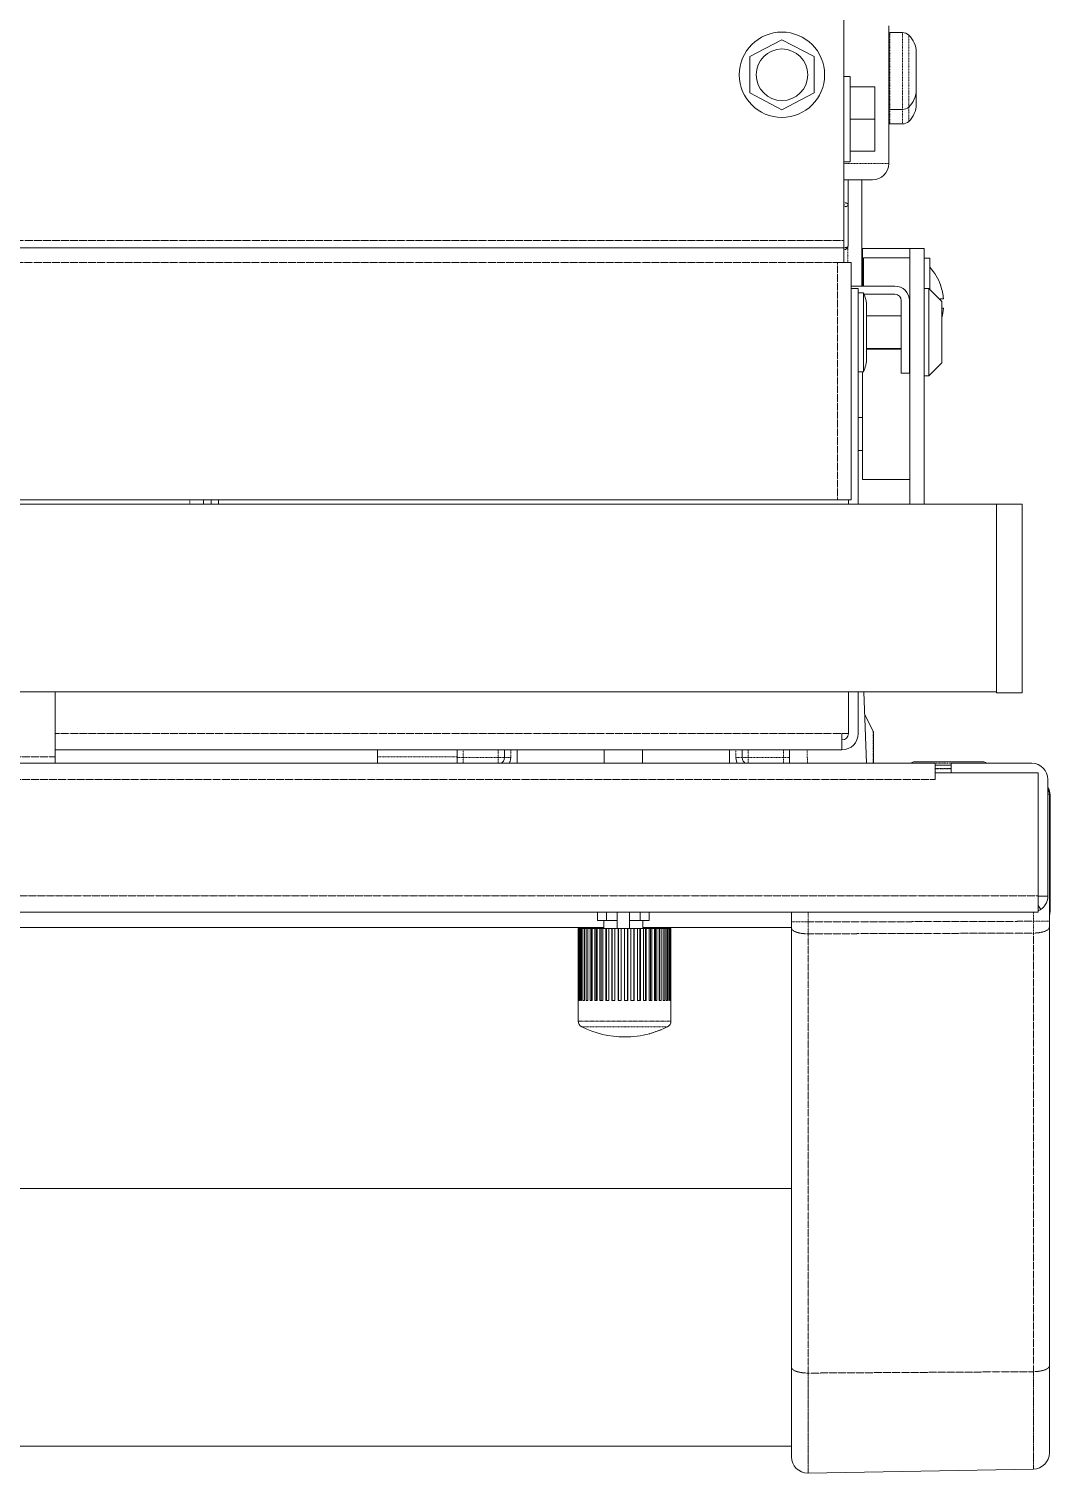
# Model space of a CAD drawing. Header units: millimetres. Extents: x 60499 to 556746, y 248297 to 497145.
# Drawn here: x 443264 to 447421, y 356273 to 362157 of the extents above; entities that cross this region are included whole.
import ezdxf

# ---------------------------------------------------------------- set-up
doc = ezdxf.new("R2010")
doc.units = ezdxf.units.MM
doc.linetypes.add('PHANTOM', pattern=[20, 10, -2, 2, -2, 2, -2])

msp = doc.modelspace()

# ---------------------------------------------------------------- linework, layer by layer
at = {"color": 7, "lineweight": 13, "ltscale": 0.03937}
for p, q in [((446581.8, 361294.4), (446581.8, 372938.1)), ((425972.6, 361264.6), (446581.8, 361264.6)), ((446850.3, 361262.4), (446850.3, 360220.2)), ((446909.1, 360221), (446909.1, 361262.4)), ((446611.6, 360237.9), (446611.6, 361205)), ((446640.6, 361099.1), (446640.6, 360220.2)), ((447203, 360220.2), (425367.7, 360220.2)), ((446555.7, 360237.9), (425998.6, 360237.9)), ((447203, 360221), (447203, 359452.6)), ((447203, 359456), (447203, 360220.2)), ((447308, 359452.6), (447308, 360221)), ((447203, 359456), (425367.7, 359456)), ((446574.2, 359219.6), (443371.1, 359219.6)), ((425618.2, 359165), (446953, 359165)), ((447346.8, 358558.7), (425224.3, 358558.7)), ((445604.2, 358496.8), (443121.9, 358496.8)), ((446368.7, 358494.2), (446368.7, 356704.8)), ((447418.5, 356710.5), (447418.5, 358497.2)), ((446368.7, 357433.5), (426217.2, 357433.5)), ((446368.7, 356383.7), (426217.2, 356383.7)), ((446436.2, 356273.5), (447353.3, 356289.5))]:
    msp.add_line(p, q, dxfattribs=at)
at = {"color": 7, "lineweight": 13, "ltscale": 0.016725}
msp.add_line((446764.6, 361608.1), (446764.6, 362169.9), dxfattribs=at)
at = {"color": 7, "linetype": 'PHANTOM', "lineweight": 13, "ltscale": 0.004662}
for p, q in [((446768.8, 362141.8), (446768.8, 361985.2)), ((446820.4, 362141.8), (446820.4, 361985.2))]:
    msp.add_line(p, q, dxfattribs=at)
at = {"color": 7, "lineweight": 13, "ltscale": 0.001538}
for p, q in [((446820.4, 362141.8), (446768.8, 362141.8)), ((446820.4, 361828.5), (446768.8, 361828.5)), ((446820.4, 361769.7), (446768.8, 361769.7))]:
    msp.add_line(p, q, dxfattribs=at)
at = {"color": 7, "linetype": 'PHANTOM', "lineweight": 13, "ltscale": 0.004364}
for p, q in [((446845.8, 362131.8), (446845.8, 361985.2)), ((446845.8, 361985.2), (446845.8, 361838.6))]:
    msp.add_line(p, q, dxfattribs=at)
at = {"color": 7, "lineweight": 13, "ltscale": 0.004405}
for p, q in [((446329.8, 362112.8), (446198.8, 362044)), ((446460.8, 362044), (446329.8, 362112.8)), ((446198.8, 362044), (446198.8, 361896.1)), ((446460.8, 361896.1), (446460.8, 362044)), ((446198.8, 361896.1), (446329.8, 361827.3)), ((446329.8, 361827.3), (446460.8, 361896.1))]:
    msp.add_line(p, q, dxfattribs=at)
at = {"color": 7, "lineweight": 13, "ltscale": 0.001139}
for p, q in [((446876.3, 362061.7), (446876.3, 362023.4)), ((446876.3, 362023.4), (446876.3, 361985.2)), ((446876.3, 361985.2), (446876.3, 361946.9)), ((446876.3, 361946.9), (446876.3, 361908.6)), ((446876.3, 361888.1), (446876.3, 361849.8))]:
    msp.add_line(p, q, dxfattribs=at)
at = {"color": 7, "lineweight": 13, "ltscale": 0.000775074}
for p, q in [((446581.8, 361963.3), (446607.8, 361963.3)), ((446581.8, 361615.6), (446607.8, 361615.6)), ((443371.1, 359191.1), (443371.1, 359165)), ((444683.8, 359165), (444683.8, 359191.1)), ((446953, 359099.5), (446953, 359125.6)), ((447346.8, 358558.7), (447372.9, 358558.7))]:
    msp.add_line(p, q, dxfattribs=at)
at = {"color": 7, "lineweight": 13, "ltscale": 0.01035}
msp.add_line((446607.8, 361963.3), (446607.8, 361615.6), dxfattribs=at)
at = {"color": 7, "linetype": 'PHANTOM', "lineweight": 13, "ltscale": 0.004663}
for p, q in [((446768.8, 361985.2), (446768.8, 361828.5)), ((446820.4, 361985.2), (446820.4, 361828.5))]:
    msp.add_line(p, q, dxfattribs=at)
at = {"color": 7, "lineweight": 13, "ltscale": 0.003}
for p, q in [((446607.8, 361920.5), (446708.6, 361920.5)), ((446607.8, 361789.5), (446708.6, 361789.5)), ((446607.8, 361658.5), (446708.6, 361658.5))]:
    msp.add_line(p, q, dxfattribs=at)
at = {"color": 7, "lineweight": 13, "ltscale": 0.0039}
for p, q in [((446708.6, 361920.5), (446708.6, 361789.5)), ((446708.6, 361789.5), (446708.6, 361658.5))]:
    msp.add_line(p, q, dxfattribs=at)
at = {"color": 7, "lineweight": 13, "ltscale": 0.000566137}
msp.add_line((446876.3, 361907.1), (446876.3, 361888.1), dxfattribs=at)
at = {"color": 7, "linetype": 'PHANTOM', "lineweight": 13, "ltscale": 0.00175}
for p, q in [((446845.8, 361838.6), (446845.8, 361779.8)), ((446768.8, 361828.5), (446768.8, 361769.7)), ((446820.4, 361828.5), (446820.4, 361769.7))]:
    msp.add_line(p, q, dxfattribs=at)
at = {"color": 7, "linetype": 'PHANTOM', "lineweight": 13, "ltscale": 0.005442}
msp.add_line((446581.8, 361608.1), (446764.6, 361608.1), dxfattribs=at)
at = {"color": 7, "lineweight": 13, "ltscale": 0.003471}
msp.add_line((446581.8, 361541.9), (446698.4, 361541.9), dxfattribs=at)
at = {"color": 7, "linetype": 'PHANTOM', "lineweight": 13, "ltscale": 0.002769}
msp.add_line((446582, 361541.9), (446582, 361448.9), dxfattribs=at)
at = {"color": 7, "lineweight": 13, "ltscale": 0.003019}
msp.add_line((446598.8, 361440.5), (446598.8, 361541.9), dxfattribs=at)
at = {"color": 7, "lineweight": 13, "ltscale": 0.01288}
msp.add_line((446654.8, 361109.2), (446654.8, 361541.9), dxfattribs=at)
at = {"color": 7, "lineweight": 13, "ltscale": 2.86722e-05}
msp.add_line((446582.3, 361446.1), (446581.8, 361445.3), dxfattribs=at)
at = {"color": 7, "lineweight": 13, "ltscale": 3.24722e-05}
msp.add_line((446581.8, 361442.4), (446582.6, 361441.7), dxfattribs=at)
at = {"color": 7, "lineweight": 13, "ltscale": 3.40002e-05}
msp.add_line((446582.6, 361439.3), (446581.8, 361438.5), dxfattribs=at)
at = {"color": 7, "lineweight": 13, "ltscale": 0.000499996}
msp.add_line((446582, 361448.9), (446582, 361432.1), dxfattribs=at)
at = {"color": 7, "linetype": 'PHANTOM', "lineweight": 13, "ltscale": 0.004969}
msp.add_line((446582, 361432.1), (446582, 361265.2), dxfattribs=at)
at = {"color": 7, "lineweight": 13, "ltscale": 0.004969}
msp.add_line((446598.8, 361273.6), (446598.8, 361440.5), dxfattribs=at)
at = {"color": 7, "linetype": 'PHANTOM', "lineweight": 13, "ltscale": 0.03937}
for p, q in [((446581.8, 361294.4), (425972.6, 361294.4)), ((425998.6, 361205), (446555.7, 361205)), ((446555.7, 360237.9), (446555.7, 361205)), ((446574.2, 359286), (443371.1, 359286)), ((442584.2, 359191.1), (443371.1, 359191.1)), ((425618.2, 359099.5), (446953, 359099.5)), ((447372.9, 358625), (425198.2, 358625)), ((446436.2, 358518.6), (447353.3, 358521.5)), ((446436.2, 358470.4), (447353.3, 358473.4)), ((446436.2, 358470.4), (446436.2, 356681)), ((447353.3, 356686.7), (447353.3, 358473.4)), ((447353.3, 356686.7), (446436.2, 356681))]:
    msp.add_line(p, q, dxfattribs=at)
at = {"color": 7, "lineweight": 13, "ltscale": 0.000887533}
msp.add_line((446581.8, 361264.6), (446581.8, 361294.4), dxfattribs=at)
at = {"color": 7, "lineweight": 13, "ltscale": 0.001775}
msp.add_line((446581.8, 361264.6), (446581.8, 361205), dxfattribs=at)
at = {"color": 7, "linetype": 'PHANTOM', "lineweight": 13, "ltscale": 0.000249968}
msp.add_line((446582, 361256.8), (446582, 361265.2), dxfattribs=at)
at = {"color": 7, "linetype": 'PHANTOM', "lineweight": 13, "ltscale": 0.001954}
msp.add_line((446598.6, 361205), (446598.6, 361270.6), dxfattribs=at)
at = {"color": 7, "lineweight": 13, "ltscale": 0.00456}
msp.add_line((446657.2, 361262.4), (446657.2, 361109.2), dxfattribs=at)
at = {"color": 7, "lineweight": 13, "ltscale": 0.00575}
for p, q in [((446850.3, 361262.4), (446657.2, 361262.4)), ((446850.3, 360321.8), (446657.2, 360321.8))]:
    msp.add_line(p, q, dxfattribs=at)
at = {"color": 7, "lineweight": 13, "ltscale": 0.00175}
msp.add_line((446909.1, 361262.4), (446850.3, 361262.4), dxfattribs=at)
at = {"color": 7, "lineweight": 13, "ltscale": 0.000774954}
for p, q in [((446555.7, 361205), (446581.8, 361205)), ((446574.2, 359286), (446600.2, 359286))]:
    msp.add_line(p, q, dxfattribs=at)
at = {"color": 7, "lineweight": 13, "ltscale": 0.000242939}
msp.add_line((446581.8, 361205), (446589.9, 361205), dxfattribs=at)
at = {"color": 7, "lineweight": 13, "ltscale": 0.000644594}
msp.add_line((446589.9, 361205), (446611.6, 361205), dxfattribs=at)
at = {"color": 7, "lineweight": 13, "ltscale": 0.00341}
msp.add_line((446661.4, 361223.8), (446661.4, 361109.2), dxfattribs=at)
at = {"color": 7, "lineweight": 13, "ltscale": 0.005625}
msp.add_line((446850.3, 361223.8), (446661.4, 361223.8), dxfattribs=at)
at = {"color": 7, "lineweight": 13, "ltscale": 0.000674991}
msp.add_line((446909.1, 361222.9), (446931.8, 361222.9), dxfattribs=at)
at = {"color": 7, "lineweight": 13, "ltscale": 0.003788}
msp.add_line((446931.8, 361222.9), (446931.8, 361095.7), dxfattribs=at)
at = {"color": 7, "lineweight": 13, "ltscale": 0.005297}
msp.add_line((446611.6, 361109.2), (446789.5, 361109.2), dxfattribs=at)
at = {"color": 7, "lineweight": 13, "ltscale": 0.000862542}
msp.add_line((446640.6, 361099.1), (446611.6, 361099.1), dxfattribs=at)
at = {"color": 7, "lineweight": 13, "ltscale": 0.00062501}
for p, q in [((446661.6, 361081.9), (446640.6, 361081.9)), ((446661.6, 360760.3), (446640.6, 360760.3))]:
    msp.add_line(p, q, dxfattribs=at)
at = {"color": 7, "lineweight": 13, "ltscale": 0.004787}
msp.add_line((446661.6, 360921.1), (446661.6, 361081.9), dxfattribs=at)
at = {"color": 7, "lineweight": 13, "ltscale": 0.003731}
msp.add_line((446789.5, 361076), (446664.2, 361076), dxfattribs=at)
at = {"color": 7, "lineweight": 13, "ltscale": 0.000549977}
for p, q in [((446909.1, 361099.9), (446927.6, 361099.9)), ((446909.1, 360743), (446927.6, 360743))]:
    msp.add_line(p, q, dxfattribs=at)
at = {"color": 7, "lineweight": 13, "ltscale": 0.010625}
msp.add_line((446927.6, 361099.9), (446927.6, 360743), dxfattribs=at)
at = {"color": 7, "lineweight": 13, "ltscale": 0.002227}
for p, q in [((446980.5, 361047), (446927.6, 361099.9)), ((446980.5, 360795.9), (446927.6, 360743))]:
    msp.add_line(p, q, dxfattribs=at)
at = {"color": 7, "lineweight": 13, "ltscale": 2.56516e-05}
msp.add_line((446976.4, 361111.2), (446975.5, 361111.2), dxfattribs=at)
at = {"color": 7, "lineweight": 13, "ltscale": 0.003125}
for p, q in [((446674.1, 360921.1), (446674.1, 361026.1)), ((446674.1, 360921.1), (446674.1, 360816.1)), ((447308, 360221), (447203, 360221)), ((447203, 359452.6), (447308, 359452.6))]:
    msp.add_line(p, q, dxfattribs=at)
at = {"color": 7, "lineweight": 13, "ltscale": 0.008785}
for p, q in [((446815.6, 360754.8), (446815.6, 361049.9)), ((446848.8, 360754.8), (446848.8, 361049.9))]:
    msp.add_line(p, q, dxfattribs=at)
at = {"color": 7, "lineweight": 13, "ltscale": 0.000353595}
msp.add_line((446987.3, 361057.1), (446975.4, 361057.1), dxfattribs=at)
at = {"color": 7, "lineweight": 13, "ltscale": 0.007475}
msp.add_line((446980.5, 361047), (446980.5, 360795.9), dxfattribs=at)
at = {"color": 7, "lineweight": 13, "ltscale": 0.000202209}
msp.add_line((446980.5, 361019.3), (446987.3, 361019.3), dxfattribs=at)
at = {"color": 7, "lineweight": 13, "ltscale": 0.00421}
for p, q in [((446674.1, 360988.6), (446815.6, 360988.6)), ((446674.1, 360854.3), (446815.6, 360854.3)), ((446815.6, 360852.6), (446674.1, 360852.6))]:
    msp.add_line(p, q, dxfattribs=at)
at = {"color": 7, "lineweight": 13, "ltscale": 4.41544e-05}
for p, q in [((446848.8, 360988.6), (446850.3, 360988.6)), ((446848.8, 360854.3), (446850.3, 360854.3))]:
    msp.add_line(p, q, dxfattribs=at)
at = {"color": 7, "lineweight": 13, "ltscale": 0.004788}
msp.add_line((446661.6, 360760.3), (446661.6, 360921.1), dxfattribs=at)
at = {"color": 7, "lineweight": 13, "ltscale": 4.39141e-05}
msp.add_line((446850.3, 360852.6), (446848.8, 360852.6), dxfattribs=at)
at = {"color": 7, "lineweight": 13, "ltscale": 0.013052}
msp.add_line((446657.2, 360760.3), (446657.2, 360321.8), dxfattribs=at)
at = {"color": 7, "lineweight": 13, "ltscale": 0.000990019}
msp.add_line((446848.8, 360754.8), (446815.6, 360754.8), dxfattribs=at)
at = {"color": 7, "lineweight": 13, "ltscale": 0.000493688}
for p, q in [((446640.6, 360573.8), (446657.2, 360573.8)), ((446640.6, 360439.4), (446657.2, 360439.4))]:
    msp.add_line(p, q, dxfattribs=at)
at = {"color": 7, "linetype": 'PHANTOM', "lineweight": 13, "ltscale": 0.00052757}
msp.add_line((443919.3, 360237.9), (443919.3, 360220.2), dxfattribs=at)
at = {"color": 7, "lineweight": 13, "ltscale": 0.00052751}
for p, q in [((443975.6, 360237.9), (443975.6, 360220.2)), ((444005.9, 360237.9), (444005.9, 360220.2)), ((446600.2, 360237.9), (446600.2, 360220.2))]:
    msp.add_line(p, q, dxfattribs=at)
at = {"color": 7, "lineweight": 13, "ltscale": 0.00052757}
for p, q in [((443975.6, 360237.9), (443975.6, 360220.2)), ((444036, 360237.9), (444036, 360220.2))]:
    msp.add_line(p, q, dxfattribs=at)
at = {"color": 7, "lineweight": 13, "ltscale": 0.001662}
msp.add_line((446555.7, 360237.9), (446611.6, 360237.9), dxfattribs=at)
at = {"color": 7, "lineweight": 13, "ltscale": 0.00875}
for p, q in [((446909.1, 360221), (447203, 360221)), ((445500.2, 358198.4), (445500.2, 358492.3)), ((445501.1, 358198.4), (445501.1, 358492.3)), ((445502.9, 358198.4), (445502.9, 358492.3)), ((445505.7, 358198.4), (445505.7, 358492.3)), ((445509.3, 358198.4), (445509.3, 358492.3)), ((445513.8, 358198.4), (445513.8, 358492.3)), ((445519.2, 358198.4), (445519.2, 358492.3)), ((445525.4, 358198.4), (445525.4, 358492.3)), ((445532.4, 358198.4), (445532.4, 358492.3)), ((445539.3, 358492.3), (445539.3, 358198.4)), ((445540.1, 358198.4), (445540.1, 358492.3)), ((445548.6, 358198.4), (445548.6, 358492.3)), ((445554.9, 358492.3), (445554.9, 358198.4)), ((445557.8, 358198.4), (445557.8, 358492.3)), ((445567.6, 358198.4), (445567.6, 358492.3)), ((445573, 358492.3), (445573, 358198.4)), ((445578, 358198.4), (445578, 358492.3)), ((445588.9, 358198.4), (445588.9, 358492.3)), ((445593.4, 358492.3), (445593.4, 358198.4)), ((445600.3, 358198.4), (445600.3, 358492.3)), ((445612.2, 358198.4), (445612.2, 358492.3)), ((445615.6, 358492.3), (445615.6, 358198.4)), ((445624.4, 358198.4), (445624.4, 358492.3)), ((445637, 358198.4), (445637, 358492.3)), ((445639.3, 358492.3), (445639.3, 358198.4)), ((445649.8, 358198.4), (445649.8, 358492.3)), ((445662.7, 358198.4), (445662.7, 358492.3)), ((445663.9, 358492.3), (445663.9, 358198.4)), ((445675.9, 358198.4), (445675.9, 358492.3)), ((445689, 358198.4), (445689, 358492.3)), ((445701.6, 358492.3), (445701.6, 358198.4)), ((445702.2, 358198.4), (445702.2, 358492.3)), ((445715.3, 358198.4), (445715.3, 358492.3)), ((445726.6, 358492.3), (445726.6, 358198.4)), ((445728.3, 358198.4), (445728.3, 358492.3)), ((445741.1, 358198.4), (445741.1, 358492.3)), ((445750.8, 358492.3), (445750.8, 358198.4)), ((445753.7, 358198.4), (445753.7, 358492.3)), ((445765.9, 358198.4), (445765.9, 358492.3)), ((445773.8, 358492.3), (445773.8, 358198.4)), ((445777.7, 358198.4), (445777.7, 358492.3)), ((445789.2, 358198.4), (445789.2, 358492.3)), ((445795.2, 358492.3), (445795.2, 358198.4)), ((445800.1, 358198.4), (445800.1, 358492.3)), ((445810.5, 358198.4), (445810.5, 358492.3)), ((445814.5, 358492.3), (445814.5, 358198.4)), ((445820.3, 358198.4), (445820.3, 358492.3)), ((445829.5, 358198.4), (445829.5, 358492.3)), ((445831.3, 358492.3), (445831.3, 358198.4)), ((445837.9, 358198.4), (445837.9, 358492.3)), ((445845.7, 358198.4), (445845.7, 358492.3)), ((445852.7, 358198.4), (445852.7, 358492.3)), ((445858.9, 358198.4), (445858.9, 358492.3)), ((445864.2, 358198.4), (445864.2, 358492.3)), ((445868.7, 358198.4), (445868.7, 358492.3)), ((445872.4, 358198.4), (445872.4, 358492.3)), ((445875.1, 358198.4), (445875.1, 358492.3)), ((445877, 358198.4), (445877, 358492.3)), ((445877.9, 358198.4), (445877.9, 358492.3))]:
    msp.add_line(p, q, dxfattribs=at)
at = {"color": 7, "lineweight": 13, "ltscale": 0.007885}
msp.add_line((443371.1, 359191.1), (443371.1, 359456), dxfattribs=at)
at = {"color": 7, "lineweight": 13, "ltscale": 0.00506}
for p, q in [((446600.2, 359286), (446600.2, 359456)), ((446640.6, 359286), (446640.6, 359456))]:
    msp.add_line(p, q, dxfattribs=at)
at = {"color": 7, "lineweight": 13, "ltscale": 0.008665}
msp.add_line((446674, 359165), (446663.8, 359456), dxfattribs=at)
at = {"color": 7, "lineweight": 13, "ltscale": 0.002279}
msp.add_line((446701.3, 359295.2), (446667, 359363.7), dxfattribs=at)
at = {"color": 7, "lineweight": 13, "ltscale": 0.001975}
for p, q in [((446574.2, 359286), (446574.2, 359219.6)), ((447372.9, 358558.7), (447372.9, 358625))]:
    msp.add_line(p, q, dxfattribs=at)
at = {"color": 7, "linetype": 'PHANTOM', "lineweight": 13, "ltscale": 0.003877}
msp.add_line((446701.3, 359165), (446701.3, 359295.2), dxfattribs=at)
at = {"color": 7, "lineweight": 13, "ltscale": 0.003764}
msp.add_line((446702.2, 359165), (446702.2, 359291.4), dxfattribs=at)
at = {"color": 7, "lineweight": 13, "ltscale": 0.000849866}
msp.add_line((444683.8, 359219.6), (444683.8, 359191.1), dxfattribs=at)
at = {"color": 7, "linetype": 'PHANTOM', "lineweight": 13, "ltscale": 0.009625}
msp.add_line((444683.8, 359191.1), (445007.1, 359191.1), dxfattribs=at)
at = {"color": 7, "lineweight": 13, "ltscale": 0.000934991}
for p, q in [((445007.1, 359188.2), (445007.1, 359219.6)), ((445200.3, 359219.6), (445200.3, 359188.2)), ((446167.7, 359188.2), (446167.7, 359219.6)), ((446360.9, 359219.6), (446360.9, 359188.2))]:
    msp.add_line(p, q, dxfattribs=at)
at = {"color": 7, "lineweight": 13, "ltscale": 0.00069001}
for p, q in [((445007.1, 359188.2), (445007.1, 359165)), ((446360.9, 359165), (446360.9, 359188.2))]:
    msp.add_line(p, q, dxfattribs=at)
at = {"color": 7, "linetype": 'PHANTOM', "lineweight": 13, "ltscale": 0.000750084}
msp.add_line((445032.3, 359188.2), (445007.1, 359188.2), dxfattribs=at)
at = {"color": 7, "linetype": 'PHANTOM', "lineweight": 13, "ltscale": 0.000934991}
for p, q in [((445032.3, 359188.2), (445032.3, 359219.6)), ((445175.1, 359219.6), (445175.1, 359188.2)), ((445225.5, 359219.6), (445225.5, 359188.2)), ((446142.5, 359188.2), (446142.5, 359219.6)), ((446192.9, 359219.6), (446192.9, 359188.2)), ((446335.7, 359219.6), (446335.7, 359188.2))]:
    msp.add_line(p, q, dxfattribs=at)
at = {"color": 7, "linetype": 'PHANTOM', "lineweight": 13, "ltscale": 0.00425}
for p, q in [((445032.3, 359188.2), (445175.1, 359188.2)), ((446192.9, 359188.2), (446335.7, 359188.2))]:
    msp.add_line(p, q, dxfattribs=at)
at = {"color": 7, "linetype": 'PHANTOM', "lineweight": 13, "ltscale": 0.00069049}
for p, q in [((445032.3, 359165), (445032.3, 359188.2)), ((445175.1, 359165), (445175.1, 359188.2)), ((446192.9, 359165), (446192.9, 359188.2)), ((446335.7, 359165), (446335.7, 359188.2))]:
    msp.add_line(p, q, dxfattribs=at)
at = {"color": 7, "linetype": 'PHANTOM', "lineweight": 13, "ltscale": 0.000749963}
for p, q in [((445175.1, 359188.2), (445200.3, 359188.2)), ((445200.3, 359188.2), (445225.5, 359188.2)), ((446335.7, 359188.2), (446360.9, 359188.2))]:
    msp.add_line(p, q, dxfattribs=at)
at = {"color": 7, "lineweight": 13, "ltscale": 0.001625}
for p, q in [((445251.5, 359219.6), (445251.5, 359165)), ((445606.3, 359219.6), (445606.3, 359165)), ((445761.7, 359219.6), (445761.7, 359165)), ((446116.5, 359219.6), (446116.5, 359165))]:
    msp.add_line(p, q, dxfattribs=at)
at = {"color": 7, "linetype": 'PHANTOM', "lineweight": 13, "ltscale": 0.000750024}
for q in [(446142.5, 359188.2), (446192.9, 359188.2)]:
    msp.add_line((446167.7, 359188.2), q, dxfattribs=at)
at = {"color": 7, "linetype": 'PHANTOM', "lineweight": 13, "ltscale": 0.001626}
msp.add_line((446433.9, 359165), (446432, 359219.6), dxfattribs=at)
at = {"color": 7, "lineweight": 13, "ltscale": 3.53623e-05}
msp.add_line((446857.1, 359165.9), (446856.3, 359165), dxfattribs=at)
at = {"color": 7, "linetype": 'PHANTOM', "lineweight": 13, "ltscale": 0.004495}
msp.add_line((447008.1, 359165.9), (446857.1, 359165.9), dxfattribs=at)
at = {"color": 7, "lineweight": 13, "ltscale": 0.004132}
msp.add_line((447008.2, 359171.2), (446869.3, 359171.2), dxfattribs=at)
at = {"color": 7, "linetype": 'PHANTOM', "lineweight": 13, "ltscale": 0.000984132}
msp.add_line((446952.9, 359143.5), (446986, 359143.5), dxfattribs=at)
at = {"color": 7, "linetype": 'PHANTOM', "lineweight": 13, "ltscale": 0.001953}
msp.add_line((446952.9, 359142.7), (447018.5, 359142.7), dxfattribs=at)
at = {"color": 7, "lineweight": 13, "ltscale": 0.000859598}
msp.add_line((446953, 359136.2), (446953, 359165), dxfattribs=at)
at = {"color": 7, "lineweight": 13, "ltscale": 0.00109}
msp.add_line((446953, 359099.5), (446953, 359136.2), dxfattribs=at)
at = {"color": 7, "lineweight": 13, "ltscale": 0.0125}
msp.add_line((446953, 359125.6), (447372.9, 359125.6), dxfattribs=at)
at = {"color": 7, "lineweight": 13, "ltscale": 9.85213e-06}
msp.add_line((446969.7, 359157.5), (446969.3, 359157.5), dxfattribs=at)
msp.add_line((446969.7, 359157.5), (446969.3, 359157.5), dxfattribs=at)
at = {"color": 7, "lineweight": 13, "ltscale": 0.001038}
msp.add_line((447004.2, 359157.5), (446969.3, 359157.5), dxfattribs=at)
msp.add_line((447004.2, 359157.5), (446969.3, 359157.5), dxfattribs=at)
at = {"color": 7, "lineweight": 13, "ltscale": 0.001316}
msp.add_line((446969.7, 359157.5), (447013.9, 359157.5), dxfattribs=at)
msp.add_line((446969.7, 359157.5), (447013.9, 359157.5), dxfattribs=at)
at = {"color": 7, "linetype": 'PHANTOM', "lineweight": 13, "ltscale": 0.000968152}
msp.add_line((446986, 359143.5), (447018.5, 359143.5), dxfattribs=at)
at = {"color": 7, "lineweight": 13, "ltscale": 0.000424423}
msp.add_line((447018.5, 359157.5), (447004.2, 359157.5), dxfattribs=at)
at = {"color": 7, "lineweight": 13, "ltscale": 0.000424483}
msp.add_line((447018.5, 359157.5), (447004.2, 359157.5), dxfattribs=at)
at = {"color": 7, "linetype": 'PHANTOM', "lineweight": 13, "ltscale": 2.81146e-05}
msp.add_line((447009, 359165.9), (447008.1, 359165.9), dxfattribs=at)
at = {"color": 7, "lineweight": 13, "ltscale": 2.58919e-05}
msp.add_line((447009, 359171.2), (447008.2, 359171.2), dxfattribs=at)
at = {"color": 7, "lineweight": 13, "ltscale": 0.004158}
msp.add_line((447148.7, 359171.2), (447009, 359171.2), dxfattribs=at)
at = {"color": 7, "linetype": 'PHANTOM', "lineweight": 13, "ltscale": 0.004523}
msp.add_line((447161, 359165.9), (447009, 359165.9), dxfattribs=at)
at = {"color": 7, "lineweight": 13, "ltscale": 0.000136248}
msp.add_line((447013.9, 359157.5), (447018.4, 359157.5), dxfattribs=at)
msp.add_line((447013.9, 359157.5), (447018.4, 359157.5), dxfattribs=at)
at = {"color": 7, "lineweight": 13, "ltscale": 0.001175}
for p, q in [((447018.5, 359165), (447018.5, 359125.6)), ((447372.9, 358624.2), (447412.3, 358624.2))]:
    msp.add_line(p, q, dxfattribs=at)
at = {"color": 7, "lineweight": 13, "ltscale": 0.009775}
for p, q in [((447018.5, 359165), (447346.8, 359165)), ((447018.5, 359125.6), (447346.8, 359125.6))]:
    msp.add_line(p, q, dxfattribs=at)
at = {"color": 7, "lineweight": 13, "ltscale": 3.54034e-05}
msp.add_line((447161, 359165.9), (447161.8, 359165), dxfattribs=at)
at = {"color": 7, "lineweight": 13, "ltscale": 0.0149}
msp.add_line((447372.9, 359125.6), (447372.9, 358625), dxfattribs=at)
at = {"color": 7, "lineweight": 13, "ltscale": 0.01415}
msp.add_line((447412.3, 359099.5), (447412.3, 358624.2), dxfattribs=at)
at = {"color": 7, "linetype": 'PHANTOM', "lineweight": 13, "ltscale": 0.000181664}
msp.add_line((447418.5, 359037.7), (447412.3, 359037.7), dxfattribs=at)
at = {"color": 7, "lineweight": 13, "ltscale": 0.015365}
msp.add_line((447418.5, 358521.5), (447418.5, 359037.7), dxfattribs=at)
at = {"color": 7, "lineweight": 13, "ltscale": 0.013975}
msp.add_line((447421.4, 359035.2), (447421.4, 358565.7), dxfattribs=at)
at = {"color": 7, "lineweight": 13, "ltscale": 0.00101}
for p, q in [((445579, 358524.8), (445579, 358558.7)), ((445615.8, 358558.7), (445615.8, 358524.8)), ((445658.8, 358558.7), (445658.8, 358524.8)), ((445709.2, 358558.7), (445709.2, 358524.8)), ((445752.2, 358558.7), (445752.2, 358524.8)), ((445789, 358558.7), (445789, 358524.8))]:
    msp.add_line(p, q, dxfattribs=at)
at = {"color": 7, "lineweight": 13, "ltscale": 0.001195}
msp.add_line((446368.7, 358558.7), (446368.7, 358518.6), dxfattribs=at)
at = {"color": 7, "linetype": 'PHANTOM', "lineweight": 13, "ltscale": 0.001195}
msp.add_line((446436.2, 358558.7), (446436.2, 358518.6), dxfattribs=at)
at = {"color": 7, "linetype": 'PHANTOM', "lineweight": 13, "ltscale": 0.001116}
msp.add_line((447353.3, 358521.5), (447353.3, 358559), dxfattribs=at)
at = {"color": 7, "lineweight": 13, "ltscale": 0.000564}
msp.add_line((447372.9, 358585.6), (447383.5, 358569.9), dxfattribs=at)
at = {"color": 7, "lineweight": 13, "ltscale": 3.42422e-06}
for p, q in [((445500.2, 358492.3), (445500.1, 358492.3)), ((445878, 358198.4), (445877.9, 358198.4))]:
    msp.add_line(p, q, dxfattribs=at)
at = {"color": 7, "lineweight": 13, "ltscale": 0.01125}
msp.add_line((445500.1, 358492.3), (445500.1, 358114.4), dxfattribs=at)
at = {"color": 7, "lineweight": 13, "ltscale": 2.73937e-05}
for p, q in [((445501.1, 358492.3), (445500.2, 358492.3)), ((445877.9, 358492.3), (445877, 358492.3)), ((445501.1, 358198.4), (445500.2, 358198.4))]:
    msp.add_line(p, q, dxfattribs=at)
at = {"color": 7, "lineweight": 13, "ltscale": 5.46673e-05}
msp.add_line((445502.9, 358492.3), (445501.1, 358492.3), dxfattribs=at)
at = {"color": 7, "lineweight": 13, "ltscale": 8.15805e-05}
for p, q in [((445505.7, 358492.3), (445502.9, 358492.3)), ((445505.7, 358198.4), (445502.9, 358198.4))]:
    msp.add_line(p, q, dxfattribs=at)
at = {"color": 7, "lineweight": 13, "ltscale": 0.000108253}
msp.add_line((445509.3, 358492.3), (445505.7, 358492.3), dxfattribs=at)
at = {"color": 7, "lineweight": 13, "ltscale": 0.000134265}
for p, q in [((445513.8, 358492.3), (445509.3, 358492.3)), ((445868.7, 358492.3), (445864.2, 358492.3)), ((445513.8, 358198.4), (445509.3, 358198.4))]:
    msp.add_line(p, q, dxfattribs=at)
at = {"color": 7, "lineweight": 13, "ltscale": 0.000159737}
msp.add_line((445519.2, 358492.3), (445513.8, 358492.3), dxfattribs=at)
at = {"color": 7, "lineweight": 13, "ltscale": 0.000184307}
for p, q in [((445525.4, 358492.3), (445519.2, 358492.3)), ((445858.9, 358492.3), (445852.7, 358492.3)), ((445525.4, 358198.4), (445519.2, 358198.4))]:
    msp.add_line(p, q, dxfattribs=at)
at = {"color": 7, "lineweight": 13, "ltscale": 0.000208036}
msp.add_line((445532.4, 358492.3), (445525.4, 358492.3), dxfattribs=at)
at = {"color": 7, "lineweight": 13, "ltscale": 0.000207255}
msp.add_line((445539.3, 358492.3), (445532.4, 358492.3), dxfattribs=at)
at = {"color": 7, "lineweight": 13, "ltscale": 2.34889e-05}
msp.add_line((445540.1, 358492.3), (445539.3, 358492.3), dxfattribs=at)
at = {"color": 7, "lineweight": 13, "ltscale": 0.000252431}
msp.add_line((445548.6, 358492.3), (445540.1, 358492.3), dxfattribs=at)
at = {"color": 7, "lineweight": 13, "ltscale": 0.001688}
msp.add_line((445598.8, 358492.3), (445542.1, 358492.3), dxfattribs=at)
at = {"color": 7, "lineweight": 13, "ltscale": 0.000185749}
msp.add_line((445554.9, 358492.3), (445548.6, 358492.3), dxfattribs=at)
at = {"color": 7, "lineweight": 13, "ltscale": 8.6867e-05}
msp.add_line((445557.8, 358492.3), (445554.9, 358492.3), dxfattribs=at)
at = {"color": 7, "lineweight": 13, "ltscale": 0.000291719}
msp.add_line((445567.6, 358492.3), (445557.8, 358492.3), dxfattribs=at)
at = {"color": 7, "lineweight": 13, "ltscale": 0.000160758}
msp.add_line((445573, 358492.3), (445567.6, 358492.3), dxfattribs=at)
at = {"color": 7, "lineweight": 13, "ltscale": 0.000148623}
msp.add_line((445578, 358492.3), (445573, 358492.3), dxfattribs=at)
at = {"color": 7, "lineweight": 13, "ltscale": 0.000325481}
for p, q in [((445588.9, 358492.3), (445578, 358492.3)), ((445800.1, 358198.4), (445789.2, 358198.4))]:
    msp.add_line(p, q, dxfattribs=at)
at = {"color": 7, "lineweight": 13, "ltscale": 0.001094}
for p, q in [((445579, 358524.8), (445615.8, 358524.8)), ((445789, 358524.8), (445752.2, 358524.8))]:
    msp.add_line(p, q, dxfattribs=at)
at = {"color": 7, "lineweight": 13, "ltscale": 0.000132523}
msp.add_line((445593.4, 358492.3), (445588.9, 358492.3), dxfattribs=at)
at = {"color": 7, "lineweight": 13, "ltscale": 0.000207496}
msp.add_line((445600.3, 358492.3), (445593.4, 358492.3), dxfattribs=at)
at = {"color": 7, "lineweight": 13, "ltscale": 0.005375}
msp.add_line((445779.3, 358492.3), (445598.8, 358492.3), dxfattribs=at)
at = {"color": 7, "lineweight": 13, "ltscale": 0.000352935}
msp.add_line((445612.2, 358492.3), (445600.3, 358492.3), dxfattribs=at)
at = {"color": 7, "lineweight": 13, "ltscale": 0.000964968}
for p, q in [((445604.2, 358524.8), (445604.2, 358492.3)), ((445659.1, 358524.8), (445659.1, 358492.3)), ((445708.9, 358524.8), (445708.9, 358492.3)), ((445763.8, 358492.3), (445763.8, 358524.8))]:
    msp.add_line(p, q, dxfattribs=at)
at = {"color": 7, "lineweight": 13, "ltscale": 0.000101705}
msp.add_line((445615.6, 358492.3), (445612.2, 358492.3), dxfattribs=at)
at = {"color": 7, "lineweight": 13, "ltscale": 0.000261442}
msp.add_line((445624.4, 358492.3), (445615.6, 358492.3), dxfattribs=at)
at = {"color": 7, "lineweight": 13, "ltscale": 0.001281}
for p, q in [((445615.8, 358524.8), (445658.8, 358524.8)), ((445709.2, 358524.8), (445752.2, 358524.8))]:
    msp.add_line(p, q, dxfattribs=at)
at = {"color": 7, "lineweight": 13, "ltscale": 0.00037342}
for p, q in [((445637, 358492.3), (445624.4, 358492.3)), ((445753.7, 358198.4), (445741.1, 358198.4))]:
    msp.add_line(p, q, dxfattribs=at)
at = {"color": 7, "lineweight": 13, "ltscale": 6.89649e-05}
msp.add_line((445639.3, 358492.3), (445637, 358492.3), dxfattribs=at)
at = {"color": 7, "lineweight": 13, "ltscale": 0.000311664}
msp.add_line((445649.7, 358492.3), (445639.3, 358492.3), dxfattribs=at)
at = {"color": 7, "lineweight": 13, "ltscale": 0.000386636}
for p, q in [((445662.7, 358492.3), (445649.8, 358492.3)), ((445728.3, 358198.4), (445715.3, 358198.4))]:
    msp.add_line(p, q, dxfattribs=at)
at = {"color": 7, "lineweight": 13, "ltscale": 9.37154e-06}
msp.add_line((445658.8, 358524.8), (445659.1, 358524.8), dxfattribs=at)
at = {"color": 7, "lineweight": 13, "ltscale": 3.47828e-05}
msp.add_line((445663.9, 358492.3), (445662.7, 358492.3), dxfattribs=at)
at = {"color": 7, "lineweight": 13, "ltscale": 0.000355638}
msp.add_line((445675.9, 358492.3), (445663.9, 358492.3), dxfattribs=at)
at = {"color": 7, "lineweight": 13, "ltscale": 0.000392403}
msp.add_line((445689, 358492.3), (445675.9, 358492.3), dxfattribs=at)
at = {"color": 7, "lineweight": 13, "ltscale": 0.000374922}
msp.add_line((445701.6, 358492.3), (445689, 358492.3), dxfattribs=at)
at = {"color": 7, "lineweight": 13, "ltscale": 1.74215e-05}
msp.add_line((445701.6, 358492.3), (445702.2, 358492.3), dxfattribs=at)
at = {"color": 7, "lineweight": 13, "ltscale": 0.000390481}
for p, q in [((445715.3, 358492.3), (445702.2, 358492.3)), ((445675.9, 358198.4), (445662.7, 358198.4))]:
    msp.add_line(p, q, dxfattribs=at)
at = {"color": 7, "lineweight": 13, "ltscale": 9.43161e-06}
msp.add_line((445708.9, 358524.8), (445709.2, 358524.8), dxfattribs=at)
at = {"color": 7, "lineweight": 13, "ltscale": 0.000334492}
msp.add_line((445726.6, 358492.3), (445715.3, 358492.3), dxfattribs=at)
at = {"color": 7, "lineweight": 13, "ltscale": 5.1964e-05}
msp.add_line((445726.6, 358492.3), (445728.3, 358492.3), dxfattribs=at)
at = {"color": 7, "lineweight": 13, "ltscale": 0.000380929}
msp.add_line((445741.1, 358492.3), (445728.3, 358492.3), dxfattribs=at)
at = {"color": 7, "lineweight": 13, "ltscale": 0.000287274}
msp.add_line((445750.8, 358492.3), (445741.1, 358492.3), dxfattribs=at)
at = {"color": 7, "lineweight": 13, "ltscale": 8.54853e-05}
msp.add_line((445750.8, 358492.3), (445753.7, 358492.3), dxfattribs=at)
at = {"color": 7, "lineweight": 13, "ltscale": 0.000364048}
msp.add_line((445765.9, 358492.3), (445753.7, 358492.3), dxfattribs=at)
at = {"color": 7, "lineweight": 13, "ltscale": 0.018007}
msp.add_line((446368.7, 358496.8), (445763.8, 358496.8), dxfattribs=at)
at = {"color": 7, "lineweight": 13, "ltscale": 0.00023549}
msp.add_line((445773.8, 358492.3), (445765.9, 358492.3), dxfattribs=at)
at = {"color": 7, "lineweight": 13, "ltscale": 0.000117385}
msp.add_line((445773.8, 358492.3), (445777.7, 358492.3), dxfattribs=at)
at = {"color": 7, "lineweight": 13, "ltscale": 0.000340019}
for p, q in [((445789.2, 358492.3), (445777.7, 358492.3)), ((445600.3, 358198.4), (445588.9, 358198.4))]:
    msp.add_line(p, q, dxfattribs=at)
at = {"color": 7, "lineweight": 13, "ltscale": 0.001687}
msp.add_line((445836, 358492.3), (445779.3, 358492.3), dxfattribs=at)
at = {"color": 7, "lineweight": 13, "ltscale": 0.00017854}
msp.add_line((445795.2, 358492.3), (445789.2, 358492.3), dxfattribs=at)
at = {"color": 7, "lineweight": 13, "ltscale": 0.000146941}
msp.add_line((445795.2, 358492.3), (445800.1, 358492.3), dxfattribs=at)
at = {"color": 7, "lineweight": 13, "ltscale": 0.000309381}
for p, q in [((445810.5, 358492.3), (445800.1, 358492.3)), ((445578, 358198.4), (445567.6, 358198.4))]:
    msp.add_line(p, q, dxfattribs=at)
at = {"color": 7, "lineweight": 13, "ltscale": 0.000118045}
msp.add_line((445814.5, 358492.3), (445810.5, 358492.3), dxfattribs=at)
at = {"color": 7, "lineweight": 13, "ltscale": 0.000173734}
msp.add_line((445814.5, 358492.3), (445820.3, 358492.3), dxfattribs=at)
at = {"color": 7, "lineweight": 13, "ltscale": 0.000272736}
for p, q in [((445829.5, 358492.3), (445820.3, 358492.3)), ((445557.8, 358198.4), (445548.6, 358198.4))]:
    msp.add_line(p, q, dxfattribs=at)
at = {"color": 7, "lineweight": 13, "ltscale": 5.53281e-05}
msp.add_line((445831.3, 358492.3), (445829.5, 358492.3), dxfattribs=at)
at = {"color": 7, "lineweight": 13, "ltscale": 0.000196983}
msp.add_line((445831.3, 358492.3), (445837.9, 358492.3), dxfattribs=at)
at = {"color": 7, "lineweight": 13, "ltscale": 0.000230804}
msp.add_line((445845.7, 358492.3), (445837.9, 358492.3), dxfattribs=at)
at = {"color": 7, "lineweight": 13, "ltscale": 0.000216507}
msp.add_line((445845.4, 358492.3), (445852.7, 358492.3), dxfattribs=at)
at = {"color": 7, "lineweight": 13, "ltscale": 0.000159677}
for p, q in [((445858.9, 358492.3), (445864.2, 358492.3)), ((445864.2, 358198.4), (445858.9, 358198.4))]:
    msp.add_line(p, q, dxfattribs=at)
at = {"color": 7, "lineweight": 13, "ltscale": 0.000108193}
for p, q in [((445868.7, 358492.3), (445872.4, 358492.3)), ((445872.4, 358198.4), (445868.7, 358198.4))]:
    msp.add_line(p, q, dxfattribs=at)
at = {"color": 7, "lineweight": 13, "ltscale": 8.17006e-05}
msp.add_line((445875.1, 358492.3), (445872.4, 358492.3), dxfattribs=at)
at = {"color": 7, "lineweight": 13, "ltscale": 5.46072e-05}
for p, q in [((445875.1, 358492.3), (445877, 358492.3)), ((445877, 358198.4), (445875.1, 358198.4))]:
    msp.add_line(p, q, dxfattribs=at)
at = {"color": 7, "linetype": 'PHANTOM', "lineweight": 13, "ltscale": 0.002009}
msp.add_line((446436.2, 358518.6), (446368.7, 358518.6), dxfattribs=at)
at = {"color": 7, "lineweight": 13, "ltscale": 0.000725634}
msp.add_line((446368.7, 358518.6), (446368.7, 358494.2), dxfattribs=at)
at = {"color": 7, "linetype": 'PHANTOM', "lineweight": 13, "ltscale": 0.001433}
for p, q in [((446436.2, 358518.6), (446436.2, 358470.4)), ((447353.3, 358473.4), (447353.3, 358521.5))]:
    msp.add_line(p, q, dxfattribs=at)
at = {"color": 7, "linetype": 'PHANTOM', "lineweight": 13, "ltscale": 0.001941}
msp.add_line((447353.3, 358521.5), (447418.5, 358521.5), dxfattribs=at)
at = {"color": 7, "lineweight": 13, "ltscale": 0.000725573}
msp.add_line((447418.5, 358497.2), (447418.5, 358521.5), dxfattribs=at)
at = {"color": 7, "lineweight": 13, "ltscale": 0.000230744}
msp.add_line((445540.1, 358198.4), (445532.4, 358198.4), dxfattribs=at)
at = {"color": 7, "lineweight": 13, "ltscale": 0.000363988}
msp.add_line((445624.4, 358198.4), (445612.2, 358198.4), dxfattribs=at)
at = {"color": 7, "lineweight": 13, "ltscale": 0.000380989}
msp.add_line((445649.8, 358198.4), (445637, 358198.4), dxfattribs=at)
at = {"color": 7, "lineweight": 13, "ltscale": 0.000392343}
msp.add_line((445702.2, 358198.4), (445689, 358198.4), dxfattribs=at)
at = {"color": 7, "lineweight": 13, "ltscale": 0.000352875}
msp.add_line((445777.7, 358198.4), (445765.9, 358198.4), dxfattribs=at)
at = {"color": 7, "lineweight": 13, "ltscale": 0.000291839}
msp.add_line((445820.3, 358198.4), (445810.5, 358198.4), dxfattribs=at)
at = {"color": 7, "lineweight": 13, "ltscale": 0.000252311}
msp.add_line((445837.9, 358198.4), (445829.5, 358198.4), dxfattribs=at)
at = {"color": 7, "lineweight": 13, "ltscale": 0.000208096}
msp.add_line((445852.7, 358198.4), (445845.7, 358198.4), dxfattribs=at)
at = {"color": 7, "lineweight": 13, "ltscale": 0.0025}
msp.add_line((445878, 358198.4), (445878, 358114.4), dxfattribs=at)
at = {"color": 7, "linetype": 'PHANTOM', "lineweight": 13, "ltscale": 0.01125}
msp.add_line((445878, 358114.4), (445500.1, 358114.4), dxfattribs=at)
at = {"color": 7, "linetype": 'PHANTOM', "lineweight": 13, "ltscale": 0.005194}
for p, q in [((445689, 358091.1), (445514.6, 358091.1)), ((445863.5, 358091.1), (445689, 358091.1))]:
    msp.add_line(p, q, dxfattribs=at)
at = {"color": 7, "lineweight": 13, "ltscale": 0.000883091}
msp.add_line((445790.3, 358063.5), (445818.4, 358073), dxfattribs=at)
at = {"color": 7, "lineweight": 13, "ltscale": 0.000126123}
msp.add_line((445806.3, 358068.9), (445802.2, 358067.6), dxfattribs=at)
at = {"color": 7, "lineweight": 13, "ltscale": 8.21443e-05}
msp.add_line((445818.4, 358073), (445815.8, 358072.2), dxfattribs=at)
at = {"color": 7, "lineweight": 13, "ltscale": 0.000672087}
msp.add_line((445818.4, 358073), (445839.8, 358080.3), dxfattribs=at)
at = {"color": 7, "lineweight": 13, "ltscale": 0.000243166}
msp.add_line((445826.1, 358075.7), (445818.4, 358073), dxfattribs=at)
at = {"color": 7, "lineweight": 13, "ltscale": 0.000280001}
msp.add_line((445838.3, 358079.8), (445829.4, 358076.8), dxfattribs=at)
at = {"color": 7, "lineweight": 13, "ltscale": 5.37243e-05}
msp.add_line((445792, 358064.1), (445790.3, 358063.5), dxfattribs=at)
at = {"color": 7, "lineweight": 13, "ltscale": 7.79082e-05}
msp.add_line((445796.8, 358065.7), (445794.4, 358064.9), dxfattribs=at)
at = {"color": 7, "lineweight": 13, "ltscale": 0.010864}
msp.add_line((446368.7, 356339.8), (446368.7, 356704.8), dxfattribs=at)
at = {"color": 7, "linetype": 'PHANTOM', "lineweight": 13, "ltscale": 0.012131}
msp.add_line((446436.2, 356273.5), (446436.2, 356681), dxfattribs=at)
at = {"color": 7, "linetype": 'PHANTOM', "lineweight": 13, "ltscale": 0.011825}
msp.add_line((447353.3, 356686.7), (447353.3, 356289.5), dxfattribs=at)
at = {"color": 7, "lineweight": 13, "ltscale": 0.010558}
msp.add_line((447418.5, 356710.5), (447418.5, 356355.8), dxfattribs=at)
at = {"color": 7, "lineweight": 13, "ltscale": 3.44838e-05}
msp.add_line((446435, 356273.5), (446436.2, 356273.5), dxfattribs=at)
at = {"color": 7, "lineweight": 13, "ltscale": 0.03937}
for points in [[(446581.8, 361435.6), (446582.3, 361434.8), (446582.3, 361433.2), (446582.1, 361432.4), (446582, 361432.1)], [(446582, 361448.9), (446582.1, 361448.3), (446582.4, 361447.2), (446582.4, 361446.5), (446582.3, 361446.1)]]:
    msp.add_lwpolyline(points, dxfattribs=at)
for radius in [173.8, 105]:
    msp.add_circle((446329.8, 361970), radius, dxfattribs=at)
for centre, radius, start, end in [((446768.8, 362137.6), 4.2, 90, 179.99999), ((446820.4, 362104.6), 37.2, 46.94923, 90), ((446780.4, 362061.7), 95.9, 0, 46.94923), ((446780.4, 361908.6), 95.9, 313.05077, 0), ((446768.8, 361832.7), 4.2, 179.99999, 270), ((446820.4, 361865.8), 37.2, 270, 313.05077), ((446780.4, 361849.8), 95.9, 313.05077, 0), ((446768.8, 361773.9), 4.2, 179.99999, 270), ((446820.4, 361807), 37.2, 270, 313.05077), ((446698.4, 361608.1), 66.2, 270, 0), ((446581.7, 361440.5), 1.5, 0.628, 54.18248), ((446581.5, 361440.6), 1.7, 309.84424, 357.45503), ((446582, 361273.6), 16.8, 270, 0), ((446769, 361038.2), 219.8, 19.41205, 42.24944), ((446544.1, 361026.1), 130.1, 0, 25.42226), ((446789.5, 361049.9), 59.3, 0, 90), ((446789.5, 361049.9), 26, 0, 90), ((446769, 361038.2), 219, 4.94931, 19.48707), ((446769, 361038.2), 207.2, 3.73755, 5.23271), ((446769, 361038.2), 207.3, 3.69081, 5.22896), ((446769, 361038.2), 219, 344.87751, 355.05069), ((446544.1, 360816.1), 130.1, 334.57774, 0), ((446574.2, 359286), 26, 270, 0), ((446574.2, 359286), 66.3, 270, 0), ((446693.8, 359291.4), 8.4, 359.99997, 26.56502), ((445175.1, 359188.2), 25.2, 293.06704, 0), ((446192.9, 359188.2), 25.2, 180.00001, 246.93296), ((446869.3, 359154.4), 16.8, 89.99999, 136.84759), ((446969.3, 358345.8), 811.7, 90, 91.15559), ((446969.3, 358345.8), 811.7, 90, 91.15559), ((447148.7, 359154.4), 16.8, 43.1524, 90.00002), ((447346.8, 359099.5), 65.5, 360, 90), ((447352.5, 359035.2), 68.9, 0, 29.68102), ((447352.1, 359037.7), 66.3, 0, 24.75622), ((447346.8, 358624.2), 65.5, 293.41798, 0), ((447352.5, 358565.7), 68.9, 343.2032, 360), ((445526.1, 358114.4), 26, 180.00001, 243.64472), ((445689, 358443.3), 393, 243.64472, 270), ((445689, 358443.3), 393, 292.54802, 296.35528), ((445852, 358114.4), 26, 296.35528, 0), ((445689, 358443.3), 393, 270, 284.92658), ((446435, 356339.8), 66.3, 180.00001, 270), ((447352.1, 356355.8), 66.3, 271, 360)]:
    msp.add_arc(centre, radius, start, end, dxfattribs=at)
at = {"color": 7, "linetype": 'PHANTOM', "lineweight": 13, "ltscale": 0.03937}
for centre, radius, start, end in [((446582, 361415.9), 33, 83.07675, 90.0232), ((446582, 361465.1), 33, 269.96816, 276.91724), ((445175.1, 359188.2), 50.4, 332.6114, 0), ((446192.9, 359188.2), 50.4, 180.00001, 207.3886)]:
    msp.add_arc(centre, radius, start, end, dxfattribs=at)
for centre, major_axis, ratio, start_param, end_param in [((446582, 361440.5), (16.8, 0), 0.49983, 0.000113, 1.331191), ((446582, 361440.5), (16.8, 0), 0.49998, 4.952108, 6.283172), ((446582, 361273.6), (16.8, 0), 0.499982, 4.712377, 6.283173), ((446435, 358494.2), (66.3, 0), 0.358368, 3.141593, 4.729842), ((447352.1, 358497.2), (-66.3, 0), 0.358368, 1.58825, 3.141593), ((446435, 356704.8), (66.3, 0), 0.358368, 3.141593, 4.729842), ((447352.1, 356710.5), (-66.3, 0), 0.358368, 1.58825, 3.141593)]:
    msp.add_ellipse(centre, major_axis=major_axis, ratio=ratio, start_param=start_param, end_param=end_param, dxfattribs=at)

doc.saveas('drawing.dxf')
